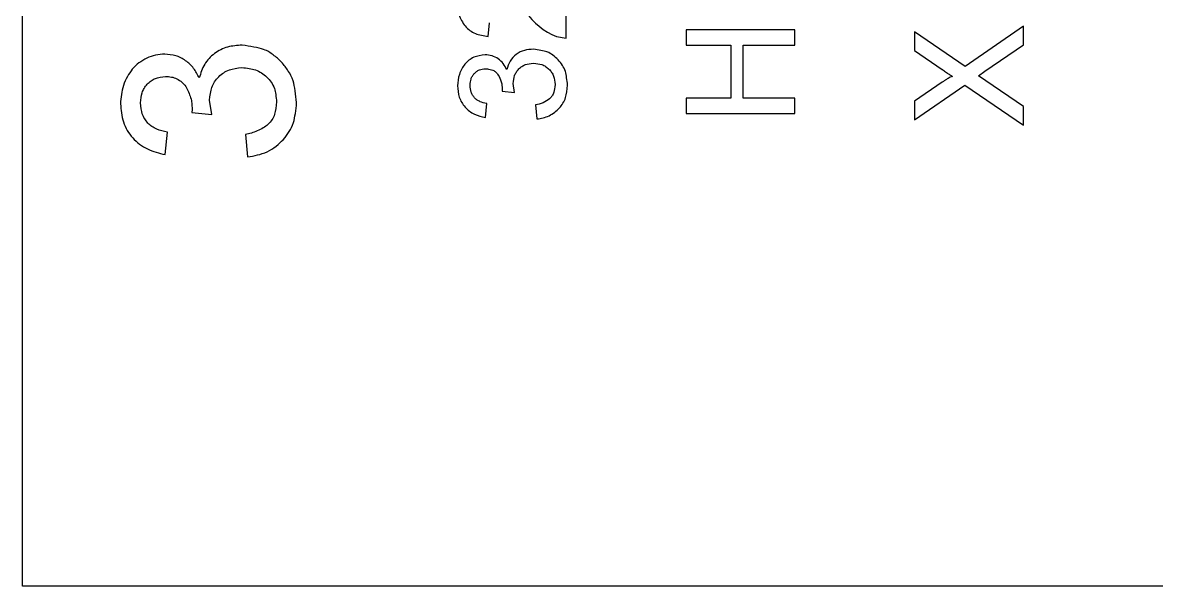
# Model space of a CAD drawing. Extents: x 20 to 297, y 10 to 200.
# Drawn here: x 111.8 to 132.65, y 93.34 to 103.7 of the extents above; entities that cross this region are included whole.
import ezdxf

# ---------------------------------------------------------------- set-up
doc = ezdxf.new("R2010")
doc.units = 0
doc.header["$LTSCALE"] = 12.7
doc.header["$MEASUREMENT"] = 0
doc.layers.add('TANGENT_LINES', color=7, linetype='CONTINUOUS')
doc.layers.add('VISIBLE', color=7, linetype='CONTINUOUS')

msp = doc.modelspace()

# ---------------------------------------------------------------- linework, layer by layer
at = {"layer": 'TANGENT_LINES'}
for p, q in [((121.797, 103.419), (121.797, 104.726)), ((120.362, 103.444), (120.387, 103.701)), ((124.003, 103.572), (124.003, 103.29)), ((126.003, 103.572), (124.003, 103.572)), ((126.003, 103.29), (126.003, 103.572)), ((129.135, 102.897), (128.208, 103.533)), ((128.208, 103.533), (128.208, 103.189)), ((130.208, 103.636), (129.135, 102.897)), ((130.208, 103.296), (130.208, 103.636)), ((121.62, 103.445), (121.797, 103.419)), ((124.003, 103.29), (124.823, 103.29)), ((124.823, 103.29), (124.823, 102.316)), ((125.054, 103.29), (126.003, 103.29)), ((125.054, 102.316), (125.054, 103.29)), ((129.501, 102.809), (130.208, 103.296)), ((128.208, 103.189), (128.715, 102.841)), ((129.382, 102.727), (129.501, 102.809)), ((129.519, 102.633), (129.382, 102.727)), ((130.208, 102.159), (129.519, 102.633)), ((120.621, 102.48), (120.618, 102.443)), ((120.618, 102.443), (120.849, 102.416)), ((120.849, 102.416), (120.822, 102.582)), ((128.714, 102.607), (128.208, 102.258)), ((128.208, 101.918), (129.132, 102.554)), ((129.132, 102.554), (130.208, 101.815)), ((115.28, 102.011), (115.236, 102.276)), ((120.31, 101.957), (120.336, 102.213)), ((124.823, 102.316), (124.003, 102.316)), ((124.003, 102.316), (124.003, 102.034)), ((126.003, 102.316), (125.054, 102.316)), ((126.003, 102.034), (126.003, 102.316)), ((128.208, 102.258), (128.208, 101.918)), ((114.91, 102.053), (115.28, 102.011)), ((121.233, 102.188), (121.259, 101.931)), ((124.003, 102.034), (126.003, 102.034)), ((130.208, 101.815), (130.208, 102.159)), ((114.418, 101.276), (114.459, 101.687)), ((115.895, 101.646), (115.936, 101.235))]:
    msp.add_line(p, q, dxfattribs=at)
msp.add_arc((122.097, 104.619), 1.267, 214.2113, 247.8528, dxfattribs=at)
for points, knots in [([(119.797, 104.085), (119.805, 103.999), (119.818, 103.851), (119.869, 103.74), (119.935, 103.636), (120.027, 103.556), (120.131, 103.489), (120.276, 103.461), (120.362, 103.444)], [0, 0, 0, 0, 0.207044, 0.353566, 0.500052, 0.646261, 0.793035, 1, 1, 1, 1]), ([(115.835, 103.287), (115.744, 103.281), (115.564, 103.27), (115.317, 103.147), (115.128, 102.945), (115.073, 102.772), (115.046, 102.686)], [0, 0, 0, 0, 0.250202, 0.500089, 0.74994, 1, 1, 1, 1]), ([(116.838, 102.231), (116.821, 102.378), (116.792, 102.629), (116.69, 102.811), (116.566, 102.98), (116.406, 103.114), (116.232, 103.23), (115.981, 103.266), (115.835, 103.287)], [0, 0, 0, 0, 0.206929, 0.353324, 0.500095, 0.647093, 0.793259, 1, 1, 1, 1]), ([(114.411, 103.122), (114.354, 103.119), (114.24, 103.112), (114.08, 103.054), (113.93, 102.962), (113.802, 102.849), (113.621, 102.547), (113.605, 102.324), (113.597, 102.212)], [0, 0, 0, 0, 0.146537, 0.293087, 0.439642, 0.586173, 0.793035, 1, 1, 1, 1]), ([(115.046, 102.686), (115.014, 102.747), (114.951, 102.868), (114.801, 103.01), (114.616, 103.106), (114.479, 103.117), (114.411, 103.122)], [0, 0, 0, 0, 0.250114, 0.500081, 0.750038, 1, 1, 1, 1]), ([(120.306, 103.111), (120.23, 103.098), (120.1, 103.077), (120.007, 103.01), (119.925, 102.94), (119.813, 102.751), (119.803, 102.612), (119.797, 102.542)], [0, 0, 0, 0, 0.226142, 0.387513, 0.546968, 0.773428, 1, 1, 1, 1]), ([(120.703, 102.838), (120.683, 102.876), (120.643, 102.952), (120.55, 103.041), (120.434, 103.101), (120.349, 103.107), (120.306, 103.111)], [0, 0, 0, 0, 0.250114, 0.500081, 0.750037, 1, 1, 1, 1]), ([(121.196, 103.213), (121.139, 103.21), (121.026, 103.203), (120.872, 103.126), (120.754, 103), (120.72, 102.892), (120.703, 102.838)], [0, 0, 0, 0, 0.250202, 0.500089, 0.74994, 1, 1, 1, 1]), ([(121.823, 102.554), (121.812, 102.646), (121.794, 102.803), (121.73, 102.916), (121.653, 103.022), (121.551, 103.107), (121.444, 103.178), (121.288, 103.2), (121.196, 103.213)], [0, 0, 0, 0, 0.206932, 0.353284, 0.500103, 0.648033, 0.793256, 1, 1, 1, 1]), ([(115.236, 102.276), (115.246, 102.362), (115.264, 102.508), (115.326, 102.613), (115.4, 102.71), (115.496, 102.785), (115.6, 102.848), (115.746, 102.866), (115.831, 102.876)], [0, 0, 0, 0, 0.206874, 0.353227, 0.500003, 0.647205, 0.79313, 1, 1, 1, 1]), ([(115.831, 102.876), (115.922, 102.866), (116.078, 102.847), (116.19, 102.781), (116.293, 102.704), (116.373, 102.605), (116.441, 102.492), (116.459, 102.336), (116.469, 102.246)], [0, 0, 0, 0, 0.206905, 0.353696, 0.500058, 0.645858, 0.793142, 1, 1, 1, 1]), ([(120.028, 102.55), (120.033, 102.592), (120.041, 102.665), (120.069, 102.718), (120.104, 102.767), (120.149, 102.806), (120.2, 102.839), (120.272, 102.849), (120.314, 102.855)], [0, 0, 0, 0, 0.206983, 0.354124, 0.500092, 0.646665, 0.793243, 1, 1, 1, 1]), ([(120.314, 102.855), (120.324, 102.855), (120.35, 102.855), (120.451, 102.832), (120.503, 102.792), (120.552, 102.739), (120.612, 102.613), (120.618, 102.524), (120.621, 102.48)], [0, 0, 0, 0, 0.104745, 0.285721, 0.431416, 0.581555, 0.790749, 1, 1, 1, 1]), ([(120.822, 102.582), (120.828, 102.636), (120.839, 102.727), (120.878, 102.793), (120.924, 102.853), (120.984, 102.9), (121.049, 102.939), (121.14, 102.95), (121.194, 102.957)], [0, 0, 0, 0, 0.206874, 0.35336, 0.500003, 0.647338, 0.793129, 1, 1, 1, 1]), ([(121.194, 102.957), (121.251, 102.95), (121.348, 102.939), (121.417, 102.898), (121.482, 102.85), (121.532, 102.787), (121.574, 102.717), (121.586, 102.62), (121.592, 102.563)], [0, 0, 0, 0, 0.206903, 0.352544, 0.500063, 0.645962, 0.793145, 1, 1, 1, 1]), ([(128.715, 102.841), (128.715, 102.84), (128.719, 102.838), (128.744, 102.821), (128.81, 102.775), (128.826, 102.764), (128.859, 102.742), (128.888, 102.722), (128.905, 102.71)], [0, 0, 0, 0, 0.056351, 0.21326, 0.474119, 0.607529, 0.781091, 1, 1, 1, 1]), ([(113.967, 102.225), (113.974, 102.293), (113.987, 102.408), (114.031, 102.493), (114.087, 102.572), (114.16, 102.634), (114.241, 102.688), (114.357, 102.703), (114.424, 102.712)], [0, 0, 0, 0, 0.206979, 0.353061, 0.500101, 0.646671, 0.793246, 1, 1, 1, 1]), ([(114.424, 102.712), (114.461, 102.71), (114.533, 102.707), (114.638, 102.674), (114.731, 102.61), (114.803, 102.531), (114.893, 102.328), (114.909, 102.224), (114.913, 102.15), (114.915, 102.112)], [0, 0, 0, 0, 0.13493, 0.269788, 0.403916, 0.539409, 0.730036, 0.865014, 1, 1, 1, 1]), ([(128.905, 102.71), (128.897, 102.71), (128.876, 102.708), (128.804, 102.666), (128.761, 102.638), (128.73, 102.617), (128.714, 102.607)], [0, 0, 0, 0, 0.179408, 0.490975, 0.7436, 1, 1, 1, 1]), ([(119.797, 102.542), (119.803, 102.471), (119.814, 102.328), (119.928, 102.14), (120.102, 102.008), (120.241, 101.974), (120.31, 101.957)], [0, 0, 0, 0, 0.250078, 0.499889, 0.749765, 1, 1, 1, 1]), ([(120.336, 102.213), (120.292, 102.224), (120.216, 102.243), (120.159, 102.278), (120.111, 102.317), (120.073, 102.369), (120.042, 102.427), (120.033, 102.505), (120.028, 102.55)], [0, 0, 0, 0, 0.207023, 0.355419, 0.499969, 0.645398, 0.793079, 1, 1, 1, 1]), ([(121.592, 102.563), (121.587, 102.511), (121.578, 102.423), (121.539, 102.356), (121.495, 102.297), (121.37, 102.22), (121.279, 102.198), (121.233, 102.188)], [0, 0, 0, 0, 0.226352, 0.387258, 0.546909, 0.773254, 1, 1, 1, 1]), ([(121.259, 101.931), (121.335, 101.944), (121.486, 101.969), (121.672, 102.12), (121.738, 102.22), (121.799, 102.327), (121.814, 102.47), (121.823, 102.554)], [0, 0, 0, 0, 0.226459, 0.452755, 0.613337, 0.773535, 1, 1, 1, 1]), ([(113.597, 102.212), (113.606, 102.098), (113.624, 101.869), (113.806, 101.569), (114.085, 101.358), (114.307, 101.304), (114.418, 101.276)], [0, 0, 0, 0, 0.250078, 0.499889, 0.749765, 1, 1, 1, 1]), ([(114.459, 101.687), (114.388, 101.704), (114.267, 101.734), (114.177, 101.789), (114.099, 101.853), (114.039, 101.936), (113.989, 102.028), (113.975, 102.152), (113.967, 102.225)], [0, 0, 0, 0, 0.207022, 0.355418, 0.499967, 0.645751, 0.79308, 1, 1, 1, 1]), ([(116.469, 102.246), (116.461, 102.163), (116.446, 102.021), (116.384, 101.916), (116.313, 101.82), (116.114, 101.697), (115.968, 101.663), (115.895, 101.646)], [0, 0, 0, 0, 0.226353, 0.386724, 0.546908, 0.773254, 1, 1, 1, 1]), ([(115.936, 101.235), (116.057, 101.255), (116.299, 101.295), (116.597, 101.537), (116.702, 101.696), (116.799, 101.868), (116.824, 102.097), (116.838, 102.231)], [0, 0, 0, 0, 0.226462, 0.452761, 0.613153, 0.773531, 1, 1, 1, 1]), ([(114.915, 102.112), (114.914, 102.102), (114.914, 102.083), (114.911, 102.063), (114.91, 102.053)], [0, 0, 0, 0, 0.499984, 1, 1, 1, 1])]:
    msp.add_open_spline(points, degree=3, knots=knots, dxfattribs=at)
at = {"layer": 'VISIBLE'}
for p, q in [((111.797, 93.342), (111.797, 148.842)), ((196.797, 93.342), (111.797, 93.342))]:
    msp.add_line(p, q, dxfattribs=at)

doc.saveas('drawing.dxf')
